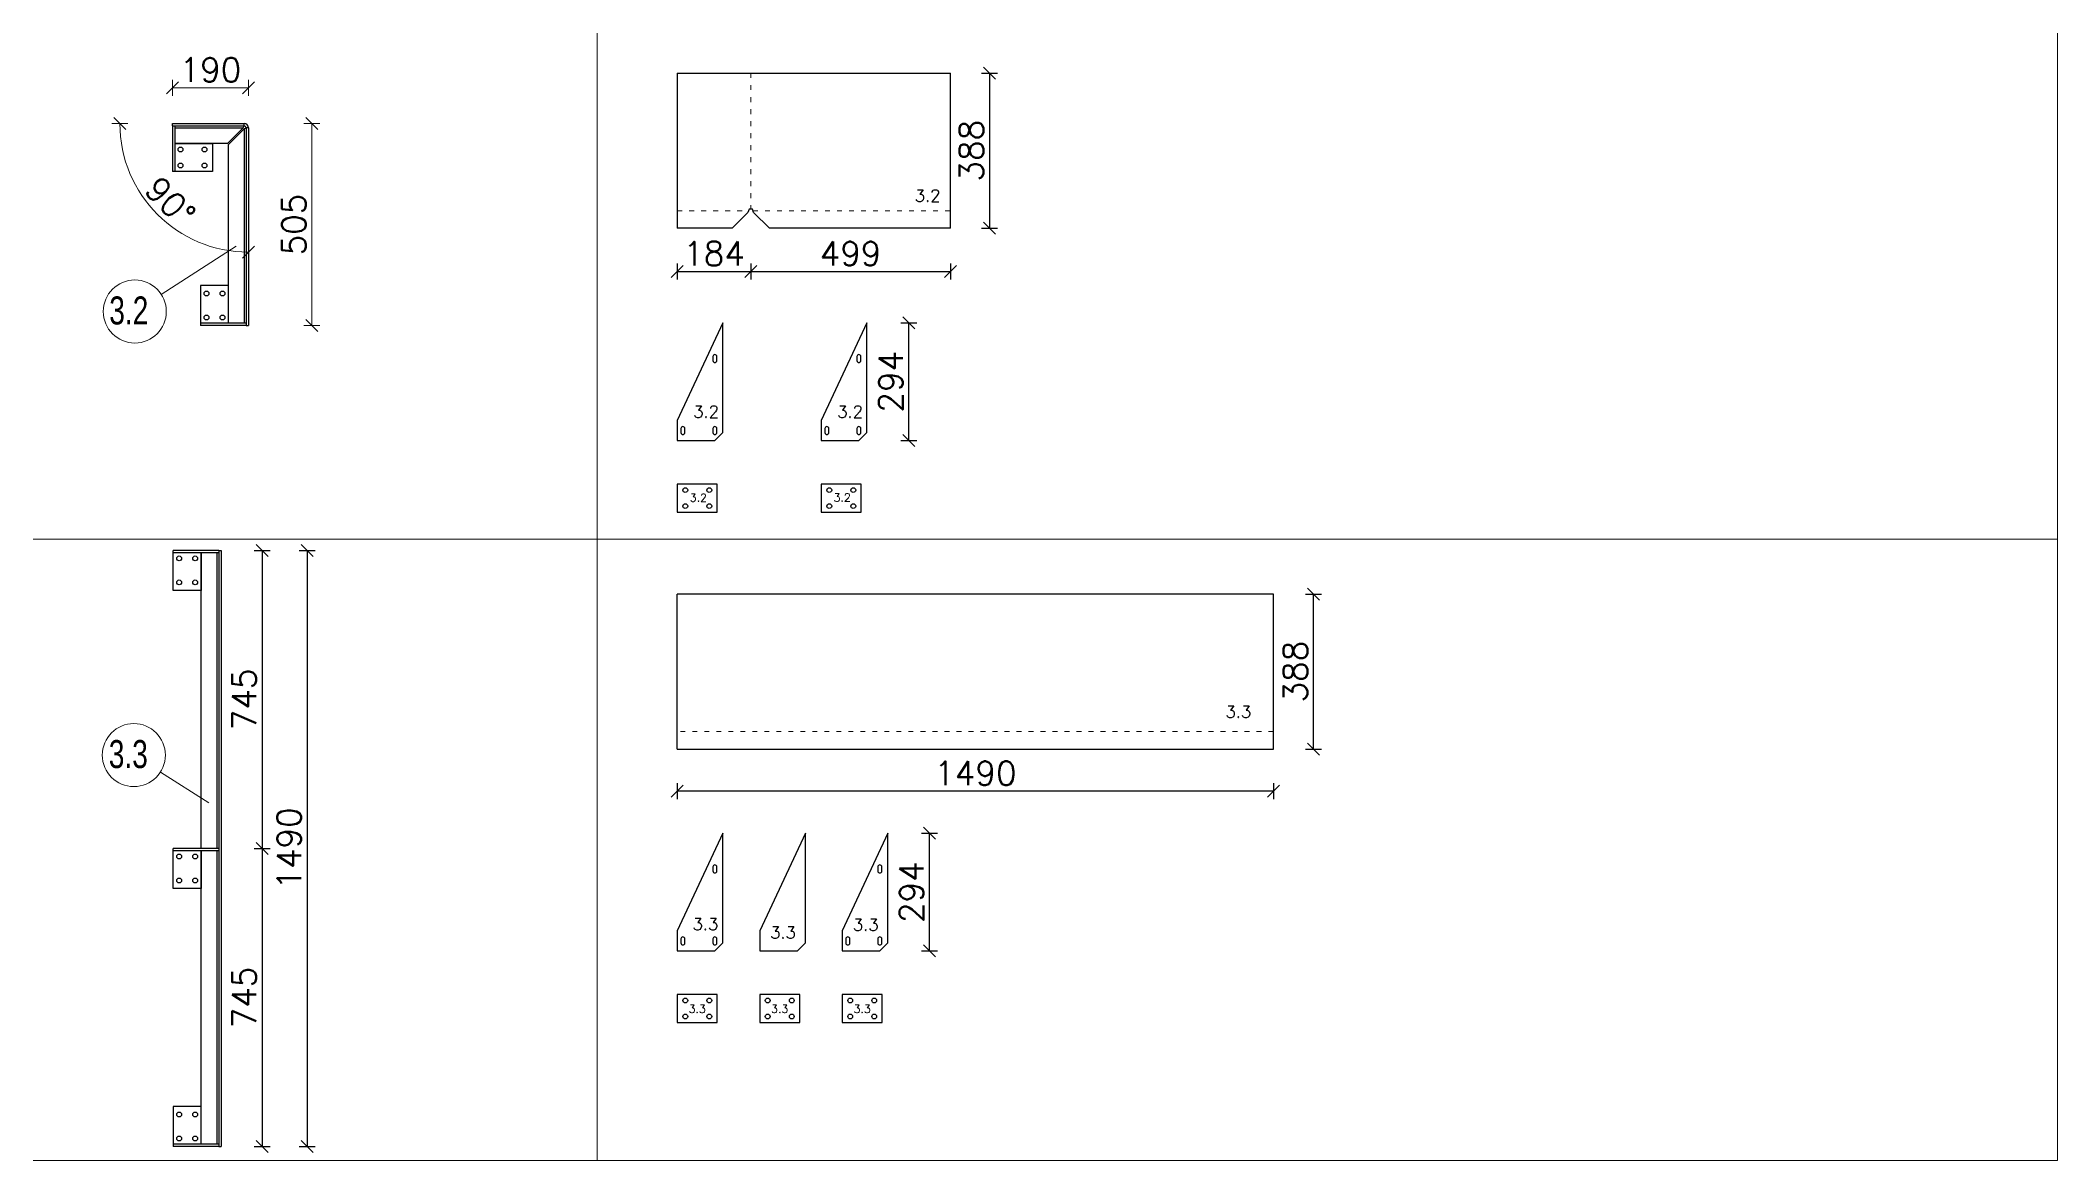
# Model space of a CAD drawing. Header units: millimetres. Extents: x 5046 to 103012, y -15969 to 47766.
# Drawn here: x 89515 to 94557, y 18062 to 20862 of the extents above; entities that cross this region are included whole.
import ezdxf

# ---------------------------------------------------------------- set-up
doc = ezdxf.new("R2010")
doc.units = ezdxf.units.MM
doc.linetypes.add('ACAD_ISO03W100', pattern=[30, 12, -18])
doc.layers.get('0').update_dxf_attribs({"lineweight": 0})
doc.layers.get('Defpoints').update_dxf_attribs({"lineweight": 0})
for name, color, linetype, lineweight in [('DIM', 3, 'Continuous', 0), ('Pomocnicze', 252, 'Continuous', 0), ('TEXT', 2, 'Continuous', 0)]:
    doc.layers.add(name, color=color, linetype=linetype, lineweight=lineweight)
doc.styles.add('Skala 1-20', font='simplex.shx', dxfattribs={"height": 60})
doc.styles.add('Skala 1-50', font='simplex.shx', dxfattribs={"height": 120})
doc.styles.add('SLDTEXTSTYLE0', font='TXT', dxfattribs={"width": 0.75})
doc.styles.add('SLDTEXTSTYLE1', font='TXT', dxfattribs={"width": 0.75})
doc.dimstyles.new('Skala 1-20', dxfattribs={"dimtxt": 6, "dimasz": 30, "dimexe": 20, "dimexo": 0.625, "dimgap": 15, "dimtad": 1, "dimdec": 0, "dimtxsty": 'Skala 1-20', "dimblk": 'OBLIQUE', "dimcen": 2.5, "dimadec": 0, "dimazin": 0, "dimtfac": 1, "dimtdec": 0, "dimtmove": 0, "dimatfit": 3, "dimldrblk": 'OBLIQUE', "dimfxl": 20, "dimfxlon": 1, "dimarcsym": 0})
doc.dimstyles.new('SLDDIMSTYLE3', dxfattribs={"dimtxt": 3.5, "dimasz": 3.302, "dimexe": 0, "dimexo": 0.0625, "dimgap": 0.875, "dimtad": 1, "dimdec": 0, "dimlfac": 20, "dimrnd": 1e-09, "dimzin": 12, "dimdsep": 46, "dimtxsty": 'SLDTEXTSTYLE0', "dimblk1": 'NONE', "dimblk2": 'NONE', "dimsah": 1, "dimcen": 0, "dimadec": 0, "dimazin": 3, "dimtfac": 1, "dimtdec": 0, "dimtofl": 0, "dimtmove": 0, "dimatfit": 3, "dimldrblk": 'NONE', "dimfxl": 1, "dimfrac": 2, "dimtolj": 1, "dimtzin": 12, "dimarcsym": 0})

# ---------------------------------------------------------------- blocks, each defined once
blk = doc.blocks.new('SW_NOTE_0_1')
at = {"color": 0, "linetype": 'Continuous', "lineweight": 0}
blk.add_circle((-3.31, -2.14), 3.94, dxfattribs=at)
at = {"color": 0, "linetype": 'Continuous', "lineweight": 0, "insert": (-6.5, -0.26), "char_height": 3.5, "attachment_point": 1, "style": 'SLDTEXTSTYLE1'}
blk.add_mtext('3.2', dxfattribs=at)
blk = doc.blocks.new('_None')
blk = doc.blocks.new('_Oblique')
at = {"color": 0, "linetype": 'ByBlock', "lineweight": -2}
blk.add_line((-0.5, -0.5), (0.5, 0.5), dxfattribs=at)
blk = doc.blocks.new('*D3444')
at = {"layer": 'Defpoints', "color": 0}
for p in [(0, 341.8), (-190, 203.3), (0, 203.3)]:
    blk.add_point(p, dxfattribs=at)
at = {"layer": 'DIM', "color": 0, "lineweight": -2}
for p, q in [((-190, 321.8), (-190, 361.8)), ((0, 321.8), (0, 361.8)), ((-190, 341.8), (0, 341.8))]:
    blk.add_line(p, q, dxfattribs=at)
at = {"layer": 'DIM', "color": 0, "linetype": 'ByBlock', "lineweight": -2, "xscale": 30, "yscale": 30, "zscale": 30, "rotation": 180}
blk.add_blockref('_Oblique', (-190, 341.8), dxfattribs=at)
at = {"layer": 'DIM', "color": 0, "linetype": 'ByBlock', "lineweight": -2, "xscale": 30, "yscale": 30, "zscale": 30}
blk.add_blockref('_Oblique', (0, 341.8), dxfattribs=at)
at = {"layer": 'DIM', "color": 0, "insert": (-95, 386.8), "char_height": 60, "attachment_point": 5, "style": 'Skala 1-20'}
blk.add_mtext('190', dxfattribs=at)
blk = doc.blocks.new('*D3445')
at = {"layer": 'Defpoints', "color": 0}
for p in [(-61.6, 252.7), (-61.6, -252.3), (158.6, -252.3)]:
    blk.add_point(p, dxfattribs=at)
at = {"layer": 'DIM', "color": 0, "lineweight": -2}
for p, q in [((138.6, 252.7), (178.6, 252.7)), ((158.6, 252.7), (158.6, -252.3)), ((138.6, -252.3), (178.6, -252.3))]:
    blk.add_line(p, q, dxfattribs=at)
at = {"layer": 'DIM', "color": 0, "linetype": 'ByBlock', "lineweight": -2, "xscale": 30, "yscale": 30, "zscale": 30}
for p, rotation in [((158.6, 252.7), 90), ((158.6, -252.3), 270)]:
    blk.add_blockref('_Oblique', p, dxfattribs=dict(at, rotation=rotation))
at = {"layer": 'DIM', "color": 0, "insert": (113.6, 0.2), "char_height": 60, "attachment_point": 5, "rotation": 90, "style": 'Skala 1-20'}
blk.add_mtext('505', dxfattribs=at)
blk = doc.blocks.new('*D3446')
at = {"layer": 'Defpoints', "color": 0}
for p in [(-190, 252.7), (-10.5, 252.7), (0, 242.1), (-278.4, 91.9), (0, -252.3)]:
    blk.add_point(p, dxfattribs=at)
at = {"layer": 'DIM', "color": 0, "lineweight": -2}
blk.add_line((-301.5, 252.7), (-341.5, 252.7), dxfattribs=at)
blk.add_arc((0, 252.7), 321.5, 180, 270, dxfattribs=at)
at = {"layer": 'DIM', "color": 0, "linetype": 'ByBlock', "lineweight": -2, "xscale": 30, "yscale": 30, "zscale": 30, "rotation": 90}
blk.add_blockref('_Oblique', (-321.5, 252.7), dxfattribs=at)
at = {"layer": 'DIM', "color": 0, "linetype": 'ByBlock', "lineweight": -2, "xscale": 30, "yscale": 30, "zscale": 30}
blk.add_blockref('_Oblique', (0, -68.8), dxfattribs=at)
at = {"layer": 'DIM', "color": 0, "insert": (-195.5, 57.2), "char_height": 60, "attachment_point": 5, "rotation": 315, "style": 'Skala 1-20'}
blk.add_mtext('90%%d', dxfattribs=at)
blk = doc.blocks.new('*D3448')
at = {"layer": 'Defpoints', "color": 0}
for p in [(91789.5, 20779.9), (91789.5, 20392.4), (91887.2, 20392.4)]:
    blk.add_point(p, dxfattribs=at)
at = {"layer": 'DIM', "color": 0, "lineweight": -2}
for p, q in [((91867.2, 20779.9), (91907.2, 20779.9)), ((91887.2, 20779.9), (91887.2, 20392.4)), ((91867.2, 20392.4), (91907.2, 20392.4))]:
    blk.add_line(p, q, dxfattribs=at)
at = {"layer": 'DIM', "color": 0, "linetype": 'ByBlock', "lineweight": -2, "xscale": 30, "yscale": 30, "zscale": 30}
for p, rotation in [((91887.2, 20779.9), 90), ((91887.2, 20392.4), 270)]:
    blk.add_blockref('_Oblique', p, dxfattribs=dict(at, rotation=rotation))
at = {"layer": 'DIM', "color": 0, "insert": (91842.2, 20586.1), "char_height": 60, "attachment_point": 5, "rotation": 90, "style": 'Skala 1-20'}
blk.add_mtext('388', dxfattribs=at)
blk = doc.blocks.new('*D3449')
at = {"layer": 'Defpoints', "color": 0}
for p in [(91107, 20586.1), (91290.8, 20586.1), (91290.8, 20284.1)]:
    blk.add_point(p, dxfattribs=at)
at = {"layer": 'DIM', "color": 0, "lineweight": -2}
for p, q in [((91107, 20304.1), (91107, 20264.1)), ((91107, 20284.1), (91290.8, 20284.1)), ((91290.8, 20304.1), (91290.8, 20264.1))]:
    blk.add_line(p, q, dxfattribs=at)
at = {"layer": 'DIM', "color": 0, "linetype": 'ByBlock', "lineweight": -2, "xscale": 30, "yscale": 30, "zscale": 30, "rotation": 180}
blk.add_blockref('_Oblique', (91107, 20284.1), dxfattribs=at)
at = {"layer": 'DIM', "color": 0, "linetype": 'ByBlock', "lineweight": -2, "xscale": 30, "yscale": 30, "zscale": 30}
blk.add_blockref('_Oblique', (91290.8, 20284.1), dxfattribs=at)
at = {"layer": 'DIM', "color": 0, "insert": (91198.9, 20329.1), "char_height": 60, "attachment_point": 5, "style": 'Skala 1-20'}
blk.add_mtext('184', dxfattribs=at)
blk = doc.blocks.new('*D3450')
at = {"layer": 'Defpoints', "color": 0}
for p in [(91290.8, 20586.1), (91789.5, 20586.1), (91789.5, 20284.1)]:
    blk.add_point(p, dxfattribs=at)
at = {"layer": 'DIM', "color": 0, "lineweight": -2}
for p, q in [((91290.8, 20304.1), (91290.8, 20264.1)), ((91290.8, 20284.1), (91789.5, 20284.1)), ((91789.5, 20304.1), (91789.5, 20264.1))]:
    blk.add_line(p, q, dxfattribs=at)
at = {"layer": 'DIM', "color": 0, "linetype": 'ByBlock', "lineweight": -2, "xscale": 30, "yscale": 30, "zscale": 30, "rotation": 180}
blk.add_blockref('_Oblique', (91290.8, 20284.1), dxfattribs=at)
at = {"layer": 'DIM', "color": 0, "linetype": 'ByBlock', "lineweight": -2, "xscale": 30, "yscale": 30, "zscale": 30}
blk.add_blockref('_Oblique', (91789.5, 20284.1), dxfattribs=at)
at = {"layer": 'DIM', "color": 0, "insert": (91540.1, 20329.1), "char_height": 60, "attachment_point": 5, "style": 'Skala 1-20'}
blk.add_mtext('499', dxfattribs=at)
blk = doc.blocks.new('*D3458')
at = {"layer": 'Defpoints', "color": 0}
for p in [(91580.9, 20155.7), (91685.4, 20155.7), (91560.9, 19861.7)]:
    blk.add_point(p, dxfattribs=at)
at = {"layer": 'DIM', "color": 0, "lineweight": -2}
for p, q in [((91665.4, 20155.7), (91705.4, 20155.7)), ((91685.4, 19861.7), (91685.4, 20155.7)), ((91665.4, 19861.7), (91705.4, 19861.7))]:
    blk.add_line(p, q, dxfattribs=at)
at = {"layer": 'DIM', "color": 0, "linetype": 'ByBlock', "lineweight": -2, "xscale": 30, "yscale": 30, "zscale": 30}
for p, rotation in [((91685.4, 20155.7), 90), ((91685.4, 19861.7), 270)]:
    blk.add_blockref('_Oblique', p, dxfattribs=dict(at, rotation=rotation))
at = {"layer": 'DIM', "color": 0, "insert": (91640.4, 20008.7), "char_height": 60, "attachment_point": 5, "rotation": 90, "style": 'Skala 1-20'}
blk.add_mtext('294', dxfattribs=at)
blk = doc.blocks.new('SW_NOTE_0_2')
at = {"color": 0, "linetype": 'Continuous', "lineweight": 0}
blk.add_circle((-3.32, 2.12), 3.94, dxfattribs=at)
at = {"color": 0, "linetype": 'Continuous', "lineweight": 0, "insert": (-6.45, 4), "char_height": 3.5, "attachment_point": 1, "style": 'SLDTEXTSTYLE1'}
blk.add_mtext('3.3', dxfattribs=at)
blk = doc.blocks.new('*D3475')
at = {"layer": 'Defpoints', "color": 0}
for p in [(89943, 19587.3), (89943, 18842.3), (90069.5, 18842.3)]:
    blk.add_point(p, dxfattribs=at)
at = {"layer": 'DIM', "color": 0, "lineweight": -2}
for p, q in [((90049.5, 19587.3), (90089.5, 19587.3)), ((90069.5, 19587.3), (90069.5, 18842.3)), ((90049.5, 18842.3), (90089.5, 18842.3))]:
    blk.add_line(p, q, dxfattribs=at)
at = {"layer": 'DIM', "color": 0, "linetype": 'ByBlock', "lineweight": -2, "xscale": 30, "yscale": 30, "zscale": 30}
for p, rotation in [((90069.5, 19587.3), 90), ((90069.5, 18842.3), 270)]:
    blk.add_blockref('_Oblique', p, dxfattribs=dict(at, rotation=rotation))
at = {"layer": 'DIM', "color": 0, "insert": (90024.5, 19214.8), "char_height": 60, "attachment_point": 5, "rotation": 90, "style": 'Skala 1-20'}
blk.add_mtext('745', dxfattribs=at)
blk = doc.blocks.new('*D3476')
at = {"layer": 'Defpoints', "color": 0}
for p in [(89943, 18842.3), (89943, 18097.3), (90069.5, 18097.3)]:
    blk.add_point(p, dxfattribs=at)
at = {"layer": 'DIM', "color": 0, "lineweight": -2}
for p, q in [((90049.5, 18842.3), (90089.5, 18842.3)), ((90069.5, 18842.3), (90069.5, 18097.3)), ((90049.5, 18097.3), (90089.5, 18097.3))]:
    blk.add_line(p, q, dxfattribs=at)
at = {"layer": 'DIM', "color": 0, "linetype": 'ByBlock', "lineweight": -2, "xscale": 30, "yscale": 30, "zscale": 30}
for p, rotation in [((90069.5, 18842.3), 90), ((90069.5, 18097.3), 270)]:
    blk.add_blockref('_Oblique', p, dxfattribs=dict(at, rotation=rotation))
at = {"layer": 'DIM', "color": 0, "insert": (90024.5, 18469.8), "char_height": 60, "attachment_point": 5, "rotation": 90, "style": 'Skala 1-20'}
blk.add_mtext('745', dxfattribs=at)
blk = doc.blocks.new('*D3477')
at = {"layer": 'Defpoints', "color": 0}
for p in [(89967, 19587.3), (89967, 18097.3), (90181.8, 18097.3)]:
    blk.add_point(p, dxfattribs=at)
at = {"layer": 'DIM', "color": 0, "lineweight": -2}
for p, q in [((90161.8, 19587.3), (90201.8, 19587.3)), ((90181.8, 19587.3), (90181.8, 18097.3)), ((90161.8, 18097.3), (90201.8, 18097.3))]:
    blk.add_line(p, q, dxfattribs=at)
at = {"layer": 'DIM', "color": 0, "linetype": 'ByBlock', "lineweight": -2, "xscale": 30, "yscale": 30, "zscale": 30}
for p, rotation in [((90181.8, 19587.3), 90), ((90181.8, 18097.3), 270)]:
    blk.add_blockref('_Oblique', p, dxfattribs=dict(at, rotation=rotation))
at = {"layer": 'DIM', "color": 0, "insert": (90136.8, 18842.3), "char_height": 60, "attachment_point": 5, "rotation": 90, "style": 'Skala 1-20'}
blk.add_mtext('1490', dxfattribs=at)
blk = doc.blocks.new('*D3479')
at = {"layer": 'Defpoints', "color": 0}
for p in [(92597, 19478.2), (92696.8, 19478.2), (92597, 19090.6)]:
    blk.add_point(p, dxfattribs=at)
at = {"layer": 'DIM', "color": 0, "lineweight": -2}
for p, q in [((92676.8, 19478.2), (92716.8, 19478.2)), ((92696.8, 19090.6), (92696.8, 19478.2)), ((92676.8, 19090.6), (92716.8, 19090.6))]:
    blk.add_line(p, q, dxfattribs=at)
at = {"layer": 'DIM', "color": 0, "linetype": 'ByBlock', "lineweight": -2, "xscale": 30, "yscale": 30, "zscale": 30}
for p, rotation in [((92696.8, 19478.2), 90), ((92696.8, 19090.6), 270)]:
    blk.add_blockref('_Oblique', p, dxfattribs=dict(at, rotation=rotation))
at = {"layer": 'DIM', "color": 0, "insert": (92651.8, 19284.4), "char_height": 60, "attachment_point": 5, "rotation": 90, "style": 'Skala 1-20'}
blk.add_mtext('388', dxfattribs=at)
blk = doc.blocks.new('*D3480')
at = {"layer": 'Defpoints', "color": 0}
for p in [(91107, 19090.6), (92597, 19090.6), (91107, 18985.3)]:
    blk.add_point(p, dxfattribs=at)
at = {"layer": 'DIM', "color": 0, "lineweight": -2}
for p, q in [((91107, 19005.3), (91107, 18965.3)), ((92597, 18985.3), (91107, 18985.3)), ((92597, 19005.3), (92597, 18965.3))]:
    blk.add_line(p, q, dxfattribs=at)
at = {"layer": 'DIM', "color": 0, "linetype": 'ByBlock', "lineweight": -2, "xscale": 30, "yscale": 30, "zscale": 30, "rotation": 180}
blk.add_blockref('_Oblique', (91107, 18985.3), dxfattribs=at)
at = {"layer": 'DIM', "color": 0, "linetype": 'ByBlock', "lineweight": -2, "xscale": 30, "yscale": 30, "zscale": 30}
blk.add_blockref('_Oblique', (92597, 18985.3), dxfattribs=at)
at = {"layer": 'DIM', "color": 0, "insert": (91852, 19030.3), "char_height": 60, "attachment_point": 5, "style": 'Skala 1-20'}
blk.add_mtext('1490', dxfattribs=at)
blk = doc.blocks.new('*D3485')
at = {"layer": 'Defpoints', "color": 0}
for p in [(91633.3, 18880.1), (91737.8, 18880.1), (91613.3, 18586.1)]:
    blk.add_point(p, dxfattribs=at)
at = {"layer": 'DIM', "color": 0, "lineweight": -2}
for p, q in [((91717.8, 18880.1), (91757.8, 18880.1)), ((91737.8, 18586.1), (91737.8, 18880.1)), ((91717.8, 18586.1), (91757.8, 18586.1))]:
    blk.add_line(p, q, dxfattribs=at)
at = {"layer": 'DIM', "color": 0, "linetype": 'ByBlock', "lineweight": -2, "xscale": 30, "yscale": 30, "zscale": 30}
for p, rotation in [((91737.8, 18880.1), 90), ((91737.8, 18586.1), 270)]:
    blk.add_blockref('_Oblique', p, dxfattribs=dict(at, rotation=rotation))
at = {"layer": 'DIM', "color": 0, "insert": (91692.8, 18733.1), "char_height": 60, "attachment_point": 5, "rotation": 90, "style": 'Skala 1-20'}
blk.add_mtext('294', dxfattribs=at)
blk = doc.blocks.new('3.2')
at = {"color": 7, "linetype": 'Continuous', "lineweight": 25}
for p, q in [((-190, 252.7), (-10.5, 252.7)), ((-190, 246.7), (-190, 252.7)), ((-10.5, 246.7), (-10.5, 252.7)), ((-190, 246.7), (-10.5, 246.7)), ((-190, 246.7), (-190, 132.7)), ((-184, 246.7), (-184, 132.7)), ((-184, 242.1), (-13.4, 242.1)), ((-52.8, 202.7), (-184, 202.7)), ((-184, 202.7), (-90, 202.7)), ((-90, 202.7), (-90, 132.7)), ((-52.8, 202.7), (-13.4, 242.1)), ((-10.5, 239.3), (-50, 199.8)), ((-10.5, 239.3), (-10.5, -246.3)), ((0, 242.1), (-6, 242.1)), ((-6, 242.1), (-6, -252.3)), ((0, 242.1), (0, -252.3)), ((-50, -246.3), (-50, 199.8)), ((-184, 132.7), (-190, 132.7)), ((-90, 132.7), (-184, 132.7)), ((-120, -152.3), (-120, -246.3)), ((-50, -152.3), (-120, -152.3)), ((-50, -246.3), (-50, -152.3)), ((-120, -246.3), (-120, -252.3)), ((-6, -246.3), (-120, -246.3)), ((-6, -252.3), (-120, -252.3)), ((-6, -252.3), (0, -252.3))]:
    blk.add_line(p, q, dxfattribs=at)
at = {"color": 7, "linetype": 'Continuous', "lineweight": 25, "flags": 128}
for points in [[(-13.4, 242.1), (-12.7, 243.7), (-12, 245.1), (-11.4, 246.1), (-10.7, 246.6), (-10.5, 246.7)], [(-6, 242.1), (-6.3, 241.5), (-7.1, 240.8), (-8.4, 240.2), (-10, 239.5), (-10.5, 239.3)]]:
    blk.add_lwpolyline(points, dxfattribs=at)
at = {"color": 7, "linetype": 'Continuous', "lineweight": 25}
for centre in [(-170, 187.7), (-170, 147.7), (-110, 187.7), (-110, 147.7), (-105, -172.3), (-65, -172.3), (-105, -232.3), (-65, -232.3)]:
    blk.add_circle(centre, 6, dxfattribs=at)
for radius in [10.5, 4.53]:
    blk.add_arc((-10.5, 242.1), radius, 0, 90, dxfattribs=at)
at = {"color": 7, "linetype": 'Continuous', "lineweight": 0, "xscale": 20, "yscale": 20, "zscale": 20}
blk.add_blockref('SW_NOTE_0_1', (-218, -174.4), dxfattribs=at)
at = {"layer": 'DIM'}
dim = blk.add_aligned_dim(p1=(-190, 203.3), p2=(0, 203.3), distance=138.6, dimstyle='Skala 1-20', dxfattribs=at)
dim.commit()
dim.dimension.update_dxf_attribs({"geometry": '*D3444', "text_midpoint": (-95, 386.8)})
dim = blk.add_angular_dim_2l(base=(-278.4, 91.9), line1=((0, 242.1), (0, -252.3)), line2=((-190, 252.7), (-10.5, 252.7)), dimstyle='Skala 1-20', dxfattribs=at)
dim.commit()
dim.dimension.update_dxf_attribs({"geometry": '*D3446', "text_midpoint": (-195.5, 57.2)})
dim = blk.add_linear_dim(base=(158.6, -252.3), p1=(-61.6, 252.7), p2=(-61.6, -252.3), angle=90, dimstyle='Skala 1-20', dxfattribs=at)
dim.commit()
dim.dimension.update_dxf_attribs({"geometry": '*D3445', "text_midpoint": (113.6, 0.2)})
at = {"color": 7, "linetype": 'Continuous', "lineweight": 0}
blk.add_leader([(-31.1, -53.6), (-218, -174.4)], dimstyle='SLDDIMSTYLE3', dxfattribs=at)
blk = doc.blocks.new('3.3')
at = {"color": 7, "linetype": 'Continuous', "lineweight": 25}
for p, q in [((4.5, 1117.5), (-109.5, 1117.5)), ((-109.5, 1111.5), (-109.5, 1117.5)), ((4.5, 1111.5), (-109.5, 1111.5)), ((-109.5, 1017.5), (-109.5, 1111.5)), ((-39.5, 372.5), (-39.5, 1111.5)), ((-39.5, 1111.5), (-39.5, 1017.5)), ((0, 1111.5), (0, 372.5)), ((4.5, 1117.5), (4.5, -372.5)), ((4.5, 1117.5), (10.5, 1117.5)), ((10.5, 1117.5), (10.5, -372.5)), ((-39.5, 1017.5), (-109.5, 1017.5)), ((-109.5, 366.5), (-109.5, 372.5)), ((4.5, 372.5), (-109.5, 372.5)), ((4.5, 366.5), (-109.5, 366.5)), ((-109.5, 272.5), (-109.5, 366.5)), ((-39.5, -366.5), (-39.5, 366.5)), ((-39.5, 366.5), (-39.5, 272.5)), ((0, 366.5), (0, -366.5)), ((-39.5, 272.5), (-109.5, 272.5)), ((-109.5, -272.5), (-109.5, -366.5)), ((-39.5, -272.5), (-109.5, -272.5)), ((-39.5, -366.5), (-39.5, -272.5)), ((-109.5, -366.5), (-109.5, -372.5)), ((4.5, -366.5), (-109.5, -366.5)), ((4.5, -372.5), (-109.5, -372.5)), ((4.5, -372.5), (10.5, -372.5))]:
    blk.add_line(p, q, dxfattribs=at)
for centre in [(-94.5, 1097.5), (-54.5, 1097.5), (-94.5, 1037.5), (-54.5, 1037.5), (-94.5, 352.5), (-54.5, 352.5), (-94.5, 292.5), (-54.5, 292.5), (-94.5, -292.5), (-54.5, -292.5), (-94.5, -352.5), (-54.5, -352.5)]:
    blk.add_circle(centre, 6, dxfattribs=at)
at = {"color": 7, "linetype": 'Continuous', "lineweight": 0, "xscale": 20, "yscale": 20, "zscale": 20}
blk.add_blockref('SW_NOTE_0_2', (-141.3, 563.4), dxfattribs=at)
at = {"color": 7, "linetype": 'Continuous', "lineweight": 0}
blk.add_leader([(-20.3, 486.2), (-141.3, 563.4)], dimstyle='SLDDIMSTYLE3', dxfattribs=at)

msp = doc.modelspace()

# ---------------------------------------------------------------- linework, layer by layer
at = {"color": 7, "linetype": 'Continuous', "lineweight": 25}
for p, q in [((91107, 20779.9), (91789.5, 20779.9)), ((91107, 20779.9), (91107, 20392.4)), ((91789.5, 20392.4), (91789.5, 20779.9)), ((91244.2, 20392.4), (91283.6, 20431.8)), ((91286.5, 20440.4), (91283.6, 20431.8)), ((91295, 20440.4), (91286.5, 20440.4)), ((91297.9, 20431.8), (91295, 20440.4)), ((91297.9, 20431.8), (91337.3, 20392.4)), ((91244.2, 20392.4), (91107, 20392.4)), ((91789.5, 20392.4), (91337.3, 20392.4)), ((91221, 20155.7), (91107, 19911.7)), ((91221, 19881.7), (91221, 20155.7)), ((91580.9, 20155.7), (91466.9, 19911.7)), ((91580.9, 19881.7), (91580.9, 20155.7)), ((91196, 20071.7), (91196, 20061.7)), ((91206, 20061.7), (91206, 20071.7)), ((91555.9, 20071.7), (91555.9, 20061.7)), ((91565.9, 20061.7), (91565.9, 20071.7)), ((91107, 19911.7), (91107, 19861.7)), ((91116, 19891.7), (91116, 19881.7)), ((91126, 19881.7), (91126, 19891.7)), ((91196, 19891.7), (91196, 19881.7)), ((91201, 19861.7), (91221, 19881.7)), ((91206, 19881.7), (91206, 19891.7)), ((91466.9, 19911.7), (91466.9, 19861.7)), ((91475.9, 19891.7), (91475.9, 19881.7)), ((91485.9, 19881.7), (91485.9, 19891.7)), ((91555.9, 19891.7), (91555.9, 19881.7)), ((91560.9, 19861.7), (91580.9, 19881.7)), ((91565.9, 19881.7), (91565.9, 19891.7)), ((91107, 19861.7), (91201, 19861.7)), ((91466.9, 19861.7), (91560.9, 19861.7)), ((91207, 19753), (91107, 19753)), ((91107, 19753), (91107, 19683)), ((91207, 19683), (91207, 19753)), ((91566.9, 19753), (91466.9, 19753)), ((91466.9, 19753), (91466.9, 19683)), ((91566.9, 19683), (91566.9, 19753)), ((91107, 19683), (91207, 19683)), ((91466.9, 19683), (91566.9, 19683)), ((92597, 19478.2), (91107, 19478.2)), ((91107, 19090.6), (91107, 19478.2)), ((92597, 19090.6), (92597, 19478.2)), ((91107, 19090.6), (92597, 19090.6)), ((91221, 18880.1), (91107, 18636.1)), ((91221, 18606.1), (91221, 18880.1)), ((91427.1, 18880.1), (91313.1, 18636.1)), ((91427.1, 18606.1), (91427.1, 18880.1)), ((91633.3, 18880.1), (91519.3, 18636.1)), ((91633.3, 18606.1), (91633.3, 18880.1)), ((91196, 18796.1), (91196, 18786.1)), ((91206, 18786.1), (91206, 18796.1)), ((91608.3, 18796.1), (91608.3, 18786.1)), ((91618.3, 18786.1), (91618.3, 18796.1)), ((91107, 18636.1), (91107, 18586.1)), ((91116, 18616.1), (91116, 18606.1)), ((91126, 18606.1), (91126, 18616.1)), ((91196, 18616.1), (91196, 18606.1)), ((91201, 18586.1), (91221, 18606.1)), ((91206, 18606.1), (91206, 18616.1)), ((91313.1, 18636.1), (91313.1, 18586.1)), ((91407.1, 18586.1), (91427.1, 18606.1)), ((91519.3, 18636.1), (91519.3, 18586.1)), ((91528.3, 18616.1), (91528.3, 18606.1)), ((91538.3, 18606.1), (91538.3, 18616.1)), ((91608.3, 18616.1), (91608.3, 18606.1)), ((91613.3, 18586.1), (91633.3, 18606.1)), ((91618.3, 18606.1), (91618.3, 18616.1)), ((91107, 18586.1), (91201, 18586.1)), ((91313.1, 18586.1), (91407.1, 18586.1)), ((91519.3, 18586.1), (91613.3, 18586.1)), ((91207, 18477.4), (91107, 18477.4)), ((91107, 18477.4), (91107, 18407.4)), ((91207, 18407.4), (91207, 18477.4)), ((91413.1, 18477.4), (91313.1, 18477.4)), ((91313.1, 18477.4), (91313.1, 18407.4)), ((91413.1, 18407.4), (91413.1, 18477.4)), ((91619.3, 18477.4), (91519.3, 18477.4)), ((91519.3, 18477.4), (91519.3, 18407.4)), ((91619.3, 18407.4), (91619.3, 18477.4)), ((91107, 18407.4), (91207, 18407.4)), ((91313.1, 18407.4), (91413.1, 18407.4)), ((91519.3, 18407.4), (91619.3, 18407.4))]:
    msp.add_line(p, q, dxfattribs=at)
for centre in [(91127, 19738), (91187, 19738), (91486.9, 19738), (91546.9, 19738), (91127, 19698), (91187, 19698), (91486.9, 19698), (91546.9, 19698), (91127, 18462.4), (91187, 18462.4), (91333.1, 18462.4), (91393.1, 18462.4), (91539.3, 18462.4), (91599.3, 18462.4), (91127, 18422.4), (91187, 18422.4), (91333.1, 18422.4), (91393.1, 18422.4), (91539.3, 18422.4), (91599.3, 18422.4)]:
    msp.add_circle(centre, 6, dxfattribs=at)
for centre, start, end in [((91201, 20071.7), 0, 180), ((91560.9, 20071.7), 0, 180), ((91201, 20061.7), 180, 0), ((91560.9, 20061.7), 180, 0), ((91121, 19891.7), 0, 180), ((91121, 19881.7), 180, 0), ((91201, 19891.7), 0, 180), ((91201, 19881.7), 180, 0), ((91480.9, 19891.7), 0, 180), ((91480.9, 19881.7), 180, 0), ((91560.9, 19891.7), 0, 180), ((91560.9, 19881.7), 180, 0), ((91201, 18796.1), 0, 180), ((91201, 18786.1), 180, 0), ((91613.3, 18796.1), 0, 180), ((91613.3, 18786.1), 180, 0), ((91121, 18616.1), 0, 180), ((91121, 18606.1), 180, 0), ((91201, 18616.1), 0, 180), ((91201, 18606.1), 180, 0), ((91533.3, 18616.1), 0, 180), ((91533.3, 18606.1), 180, 0), ((91613.3, 18616.1), 0, 180), ((91613.3, 18606.1), 180, 0)]:
    msp.add_arc(centre, 5, start, end, dxfattribs=at)
at = {"layer": 'Pomocnicze'}
for p, q in [((90907, 22912.9), (90907, 18062)), ((94557, 19615), (86871.6, 19615))]:
    msp.add_line(p, q, dxfattribs=at)
at = {"layer": 'Pomocnicze', "linetype": 'ACAD_ISO03W100'}
for p, q in [((91290.8, 20779.9), (91290.8, 20440.4)), ((91107, 20436.1), (91285.1, 20436.1)), ((91296.5, 20436.1), (91789.5, 20436.1)), ((92597, 19134.4), (91107, 19134.4))]:
    msp.add_line(p, q, dxfattribs=at)
at = {"layer": 'Pomocnicze'}
msp.add_lwpolyline([(86871.6, 23703.4), (86871.6, 18062), (94557, 18062), (94557, 23703.4)], close=True, dxfattribs=at)

# ---------------------------------------------------------------- block references
for name, p in [('3.2', (90035.4, 20401.5)), ('3.3', (89956.5, 18469.8))]:
    msp.add_blockref(name, p)

# ---------------------------------------------------------------- texts
at = {"layer": 'TEXT', "width": 74.012, "attachment_point": 1, "style": 'Skala 1-50'}
for s, insert, char_height in [('3.2', (91700.6, 20488.7), 30), ('3.2', (91147, 19948.9), 30), ('3.2', (91506.9, 19948.9), 30), ('3.2', (91138.4, 19729), 20), ('3.2', (91497.7, 19729.3), 20), ('3.3', (92477.2, 19199), 30), ('3.3', (91145.3, 18668.4), 30), ('3.3', (91545.9, 18666.6), 30), ('3.3', (91339.1, 18647.3), 30), ('3.3', (91135.4, 18451.2), 20), ('3.3', (91341.6, 18451.2), 20), ('3.3', (91547.7, 18451.2), 20)]:
    msp.add_mtext(s, dxfattribs=dict(at, insert=insert, char_height=char_height))

# ---------------------------------------------------------------- dimensions: what is measured, and where the dimension line sits
at = {"layer": 'DIM'}
for base, p1, p2, picture, middle in [((91887.2421, 20392.3517), (91789.5114, 20779.8617), (91789.5114, 20392.3517), '*D3448', (91842.2421, 20586.1067)), ((91685.4, 20155.7), (91560.9, 19861.7), (91580.9, 20155.7), '*D3458', (91640.4, 20008.7)), ((90069.5, 18842.3), (89943, 19587.3), (89943, 18842.3), '*D3475', (90024.5, 19214.8)), ((90181.8, 18097.3), (89967, 19587.3), (89967, 18097.3), '*D3477', (90136.8, 18842.3)), ((92696.8, 19478.2), (92597, 19090.6), (92597, 19478.2), '*D3479', (92651.8, 19284.4)), ((90069.5, 18097.3), (89943, 18842.3), (89943, 18097.3), '*D3476', (90024.5, 18469.8)), ((91737.8, 18880.1), (91613.3, 18586.1), (91633.3, 18880.1), '*D3485', (91692.8, 18733.1))]:
    dim = msp.add_linear_dim(base=base, p1=p1, p2=p2, angle=90, dimstyle='Skala 1-20', dxfattribs=at)
    dim.commit()
    dim.dimension.update_dxf_attribs({"geometry": picture, "text_midpoint": middle})
for base, p1, p2, picture, middle in [((91290.8, 20284.1), (91107, 20586.1), (91290.8, 20586.1), '*D3449', (91198.9, 20329.1)), ((91789.5, 20284.1), (91290.8, 20586.1), (91789.5, 20586.1), '*D3450', (91540.1, 20329.1)), ((91107, 18985.3), (92597, 19090.6), (91107, 19090.6), '*D3480', (91852, 19030.3))]:
    dim = msp.add_linear_dim(base=base, p1=p1, p2=p2, dimstyle='Skala 1-20', dxfattribs=at)
    dim.commit()
    dim.dimension.update_dxf_attribs({"geometry": picture, "text_midpoint": middle})

doc.saveas('drawing.dxf')
